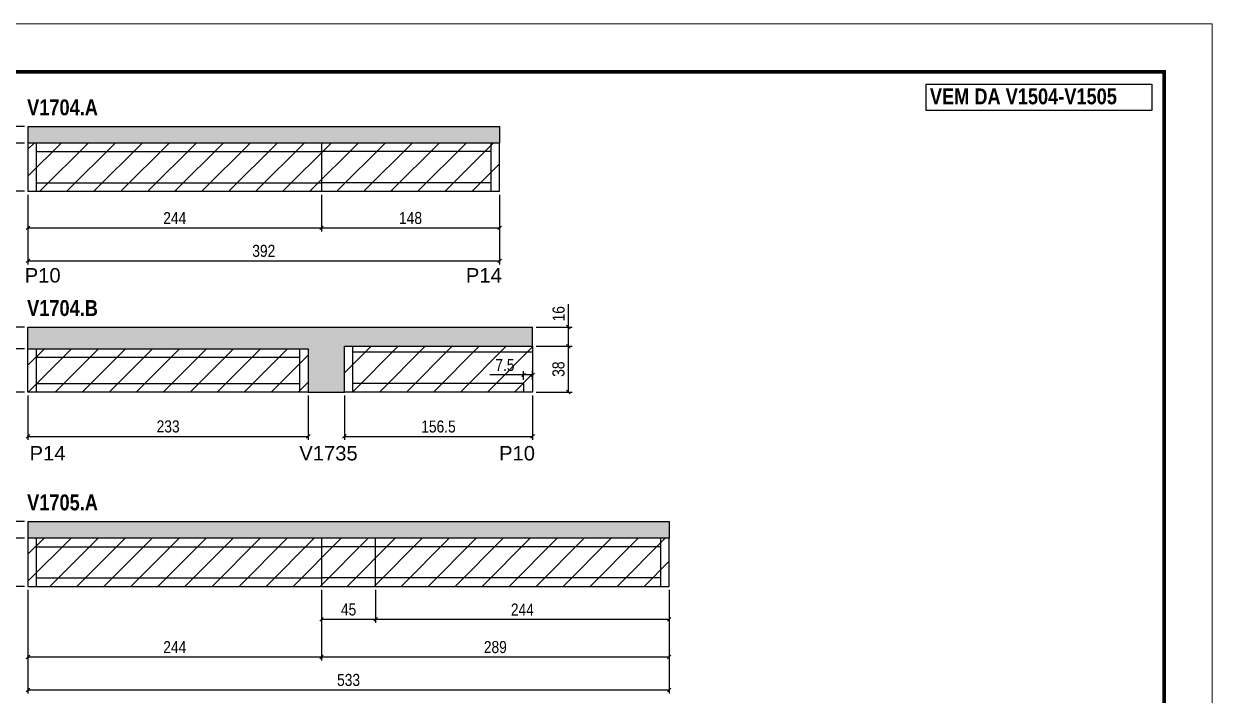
# Model space of a CAD drawing. Extents: x 3309 to 10008, y -2522 to 14608.
# Drawn here: x 3806 to 4794, y 11753 to 12311 of the extents above; entities that cross this region are included whole.
import ezdxf

# ---------------------------------------------------------------- set-up
doc = ezdxf.new("R2010")
doc.units = 0
doc.linetypes.add('DASHED', pattern=[0.75, 0.5, -0.25])
for name, color, linetype in [('5', 5, 'Continuous'), ('COTA', 241, 'Continuous'), ('NOMENCLATURA', 7, 'Continuous'), ('Painéis', 200, 'Continuous'), ('SARR_2.2x7', 40, 'Continuous')]:
    doc.layers.add(name, color=color, linetype=linetype)
for name, color, linetype, lineweight in [('Folhas', 255, 'Continuous', 9), ('Hachura', 251, 'Continuous', 9), ('SARRAFO DE PRESSAO', 251, 'DASHED', 9)]:
    doc.layers.add(name, color=color, linetype=linetype, lineweight=lineweight)
doc.styles.add('COTA TECNICA', font='techl___.ttf', dxfattribs={"height": 10})
doc.styles.get("Standard").update_dxf_attribs({"font": 'arial.ttf'})
doc.styles.add('TECNICA', font='techb___.ttf', dxfattribs={"height": 10})
doc.dimstyles.new('PAINEL', dxfattribs={"dimtxt": 10, "dimasz": 3, "dimexe": 3, "dimexo": 3, "dimgap": 3, "dimtad": 1, "dimdec": 1, "dimzin": 12, "dimdsep": 46, "dimtxsty": 'COTA TECNICA', "dimblk1": 'OBLIQUE', "dimblk2": 'OBLIQUE', "dimsah": 1, "dimcen": 0.9, "dimclrd": 4, "dimclre": 4, "dimclrt": 240, "dimadec": 1, "dimazin": 3, "dimtfac": 1, "dimtdec": 1, "dimtmove": 0, "dimatfit": 3, "dimfxl": 1, "dimtolj": 1, "dimtzin": 12, "dimarcsym": 0})

# ---------------------------------------------------------------- blocks, each defined once
blk = doc.blocks.new('9999999999')
at = {"layer": 'Folhas'}
blk.add_lwpolyline([(98138.98, 34190.21), (99623.98, 34190.21), (99623.98, 35240.21), (98138.98, 35240.21)], close=True, dxfattribs=at)
at = {"layer": 'Folhas', "color": 30, "const_width": 3}
blk.add_lwpolyline([(98213.98, 34230.21), (99583.98, 34230.21), (99583.98, 35200.21), (98213.98, 35200.21)], close=True, dxfattribs=at)
blk = doc.blocks.new('_Oblique')
at = {"color": 0, "linetype": 'ByBlock', "lineweight": -2}
blk.add_line((-0.5, -0.5), (0.5, 0.5), dxfattribs=at)
blk = doc.blocks.new('*D2547')
at = {"layer": 'COTA', "color": 4, "lineweight": -2, "transparency": 16777216}
for p, q in [((3809.9, 12168.44), (3809.9, 12110.63)), ((4201.9, 12168.44), (4201.9, 12110.63)), ((3809.9, 12113.63), (4201.9, 12113.63))]:
    blk.add_line(p, q, dxfattribs=at)
at = {"layer": 'Defpoints', "color": 0, "transparency": 16777216}
for p in [(3809.9, 12171.44), (4201.9, 12171.44), (4201.9, 12113.63)]:
    blk.add_point(p, dxfattribs=at)
at = {"layer": 'COTA', "color": 4, "lineweight": -2, "transparency": 16777216, "xscale": 3, "yscale": 3, "zscale": 3, "rotation": 180}
blk.add_blockref('_Oblique', (3809.9, 12113.63), dxfattribs=at)
at = {"layer": 'COTA', "color": 4, "lineweight": -2, "transparency": 16777216, "xscale": 3, "yscale": 3, "zscale": 3}
blk.add_blockref('_Oblique', (4201.9, 12113.63), dxfattribs=at)
at = {"layer": 'COTA', "color": 240, "transparency": 16777216, "insert": (4005.9, 12121.87), "char_height": 10, "attachment_point": 5, "style": 'COTA TECNICA'}
blk.add_mtext('\\A1;392', dxfattribs=at)
blk = doc.blocks.new('*D2548')
at = {"layer": 'COTA', "color": 4, "lineweight": -2, "transparency": 16777216}
for p, q in [((3809.9, 12168.44), (3809.9, 12138.1)), ((4053.9, 12168.44), (4053.9, 12138.1)), ((3809.9, 12141.1), (4053.9, 12141.1))]:
    blk.add_line(p, q, dxfattribs=at)
at = {"layer": 'Defpoints', "color": 0, "transparency": 16777216}
for p in [(3809.9, 12171.44), (4053.9, 12171.44), (4053.9, 12141.1)]:
    blk.add_point(p, dxfattribs=at)
at = {"layer": 'COTA', "color": 4, "lineweight": -2, "transparency": 16777216, "xscale": 3, "yscale": 3, "zscale": 3, "rotation": 180}
blk.add_blockref('_Oblique', (3809.9, 12141.1), dxfattribs=at)
at = {"layer": 'COTA', "color": 4, "lineweight": -2, "transparency": 16777216, "xscale": 3, "yscale": 3, "zscale": 3}
blk.add_blockref('_Oblique', (4053.9, 12141.1), dxfattribs=at)
at = {"layer": 'COTA', "color": 240, "transparency": 16777216, "insert": (3931.9, 12149.18), "char_height": 10, "attachment_point": 5, "style": 'COTA TECNICA'}
blk.add_mtext('\\A1;244', dxfattribs=at)
blk = doc.blocks.new('*D2549')
at = {"layer": 'COTA', "color": 4, "lineweight": -2, "transparency": 16777216}
for p, q in [((4053.9, 12168.44), (4053.9, 12138.1)), ((4201.9, 12168.44), (4201.9, 12138.1)), ((4053.9, 12141.1), (4201.9, 12141.1))]:
    blk.add_line(p, q, dxfattribs=at)
at = {"layer": 'Defpoints', "color": 0, "transparency": 16777216}
for p in [(4053.9, 12171.44), (4201.9, 12171.44), (4201.9, 12141.1)]:
    blk.add_point(p, dxfattribs=at)
at = {"layer": 'COTA', "color": 4, "lineweight": -2, "transparency": 16777216, "xscale": 3, "yscale": 3, "zscale": 3, "rotation": 180}
blk.add_blockref('_Oblique', (4053.9, 12141.1), dxfattribs=at)
at = {"layer": 'COTA', "color": 4, "lineweight": -2, "transparency": 16777216, "xscale": 3, "yscale": 3, "zscale": 3}
blk.add_blockref('_Oblique', (4201.9, 12141.1), dxfattribs=at)
at = {"layer": 'COTA', "color": 240, "transparency": 16777216, "insert": (4127.9, 12149.2), "char_height": 10, "attachment_point": 5, "style": 'COTA TECNICA'}
blk.add_mtext('\\A1;148', dxfattribs=at)
blk = doc.blocks.new('*D2550')
at = {"layer": 'COTA', "color": 4, "lineweight": -2, "transparency": 16777216}
for p, q in [((3789.22, 12225.44), (3789.22, 12244.56)), ((3806.9, 12225.44), (3786.22, 12225.44)), ((3789.22, 12211.44), (3789.22, 12225.44)), ((3806.9, 12211.44), (3786.22, 12211.44))]:
    blk.add_line(p, q, dxfattribs=at)
at = {"layer": 'Defpoints', "color": 0, "transparency": 16777216}
for p in [(3789.22, 12225.44), (3809.9, 12225.44), (3809.9, 12211.44)]:
    blk.add_point(p, dxfattribs=at)
at = {"layer": 'COTA', "color": 4, "lineweight": -2, "transparency": 16777216, "xscale": 3, "yscale": 3, "zscale": 3}
for p, rotation in [((3789.22, 12225.44), 90), ((3789.22, 12211.44), 270)]:
    blk.add_blockref('_Oblique', p, dxfattribs=dict(at, rotation=rotation))
at = {"layer": 'COTA', "color": 240, "transparency": 16777216, "insert": (3781.15, 12236.5), "char_height": 10, "attachment_point": 5, "rotation": 90, "style": 'COTA TECNICA'}
blk.add_mtext('\\A1;14', dxfattribs=at)
blk = doc.blocks.new('*D2551')
at = {"layer": 'COTA', "color": 4, "lineweight": -2, "transparency": 16777216}
for p, q in [((3806.9, 12211.44), (3786.22, 12211.44)), ((3789.22, 12211.44), (3789.22, 12171.44)), ((3806.9, 12171.44), (3786.22, 12171.44))]:
    blk.add_line(p, q, dxfattribs=at)
at = {"layer": 'Defpoints', "color": 0, "transparency": 16777216}
for p in [(3809.9, 12211.44), (3789.22, 12171.44), (3809.9, 12171.44)]:
    blk.add_point(p, dxfattribs=at)
at = {"layer": 'COTA', "color": 4, "lineweight": -2, "transparency": 16777216, "xscale": 3, "yscale": 3, "zscale": 3}
for p, rotation in [((3789.22, 12211.44), 90), ((3789.22, 12171.44), 270)]:
    blk.add_blockref('_Oblique', p, dxfattribs=dict(at, rotation=rotation))
at = {"layer": 'COTA', "color": 240, "transparency": 16777216, "insert": (3781.12, 12191.44), "char_height": 10, "attachment_point": 5, "rotation": 90, "style": 'COTA TECNICA'}
blk.add_mtext('\\A1;40', dxfattribs=at)
blk = doc.blocks.new('*D2552')
at = {"layer": 'COTA', "color": 4, "lineweight": -2, "transparency": 16777216}
for p, q in [((3806.9, 12225.44), (3755.99, 12225.44)), ((3758.99, 12171.44), (3758.99, 12225.44)), ((3806.9, 12171.44), (3755.99, 12171.44))]:
    blk.add_line(p, q, dxfattribs=at)
at = {"layer": 'Defpoints', "color": 0, "transparency": 16777216}
for p in [(3758.99, 12225.44), (3809.9, 12225.44), (3809.9, 12171.44)]:
    blk.add_point(p, dxfattribs=at)
at = {"layer": 'COTA', "color": 4, "lineweight": -2, "transparency": 16777216, "xscale": 3, "yscale": 3, "zscale": 3}
for p, rotation in [((3758.99, 12225.44), 90), ((3758.99, 12171.44), 270)]:
    blk.add_blockref('_Oblique', p, dxfattribs=dict(at, rotation=rotation))
at = {"layer": 'COTA', "color": 240, "transparency": 16777216, "insert": (3750.88, 12198.44), "char_height": 10, "attachment_point": 5, "rotation": 90, "style": 'COTA TECNICA'}
blk.add_mtext('\\A1;54', dxfattribs=at)
blk = doc.blocks.new('*D2553')
at = {"layer": 'COTA', "color": 4, "lineweight": -2, "transparency": 16777216}
for p, q in [((3806.9, 12040.61), (3786.22, 12040.61)), ((3789.22, 12004.61), (3789.22, 12040.61)), ((3806.9, 12004.61), (3786.22, 12004.61))]:
    blk.add_line(p, q, dxfattribs=at)
at = {"layer": 'Defpoints', "color": 0, "transparency": 16777216}
for p in [(3789.22, 12040.61), (3809.9, 12040.61), (3809.9, 12004.61)]:
    blk.add_point(p, dxfattribs=at)
at = {"layer": 'COTA', "color": 4, "lineweight": -2, "transparency": 16777216, "xscale": 3, "yscale": 3, "zscale": 3}
for p, rotation in [((3789.22, 12040.61), 90), ((3789.22, 12004.61), 270)]:
    blk.add_blockref('_Oblique', p, dxfattribs=dict(at, rotation=rotation))
at = {"layer": 'COTA', "color": 240, "transparency": 16777216, "insert": (3781, 12022.61), "char_height": 10, "attachment_point": 5, "rotation": 90, "style": 'COTA TECNICA'}
blk.add_mtext('\\A1;36', dxfattribs=at)
blk = doc.blocks.new('*D2554')
at = {"layer": 'COTA', "color": 4, "lineweight": -2, "transparency": 16777216}
for p, q in [((3809.9, 12001.61), (3809.9, 11964.74)), ((4042.9, 12001.61), (4042.9, 11964.74)), ((3809.9, 11967.74), (4042.9, 11967.74))]:
    blk.add_line(p, q, dxfattribs=at)
at = {"layer": 'Defpoints', "color": 0, "transparency": 16777216}
for p in [(3809.9, 12004.61), (4042.9, 12004.61), (4042.9, 11967.74)]:
    blk.add_point(p, dxfattribs=at)
at = {"layer": 'COTA', "color": 4, "lineweight": -2, "transparency": 16777216, "xscale": 3, "yscale": 3, "zscale": 3, "rotation": 180}
blk.add_blockref('_Oblique', (3809.9, 11967.74), dxfattribs=at)
at = {"layer": 'COTA', "color": 4, "lineweight": -2, "transparency": 16777216, "xscale": 3, "yscale": 3, "zscale": 3}
blk.add_blockref('_Oblique', (4042.9, 11967.74), dxfattribs=at)
at = {"layer": 'COTA', "color": 240, "transparency": 16777216, "insert": (3926.4, 11975.96), "char_height": 10, "attachment_point": 5, "style": 'COTA TECNICA'}
blk.add_mtext('\\A1;233', dxfattribs=at)
blk = doc.blocks.new('*D2555')
at = {"layer": 'COTA', "color": 4, "lineweight": -2, "transparency": 16777216}
for p, q in [((3806.9, 12058.61), (3786.22, 12058.61)), ((3789.22, 12040.61), (3789.22, 12058.61)), ((3806.9, 12040.61), (3786.22, 12040.61))]:
    blk.add_line(p, q, dxfattribs=at)
at = {"layer": 'Defpoints', "color": 0, "transparency": 16777216}
for p in [(3789.22, 12058.61), (3809.9, 12058.61), (3809.9, 12040.61)]:
    blk.add_point(p, dxfattribs=at)
at = {"layer": 'COTA', "color": 4, "lineweight": -2, "transparency": 16777216, "xscale": 3, "yscale": 3, "zscale": 3}
for p, rotation in [((3789.22, 12058.61), 90), ((3789.22, 12040.61), 270)]:
    blk.add_blockref('_Oblique', p, dxfattribs=dict(at, rotation=rotation))
at = {"layer": 'COTA', "color": 240, "transparency": 16777216, "insert": (3781.12, 12049.61), "char_height": 10, "attachment_point": 5, "rotation": 90, "style": 'COTA TECNICA'}
blk.add_mtext('\\A1;18', dxfattribs=at)
blk = doc.blocks.new('*D2556')
at = {"layer": 'COTA', "color": 4, "lineweight": -2, "transparency": 16777216}
for p, q in [((3806.9, 12058.61), (3755.99, 12058.61)), ((3758.99, 12004.61), (3758.99, 12058.61)), ((3806.9, 12004.61), (3755.99, 12004.61))]:
    blk.add_line(p, q, dxfattribs=at)
at = {"layer": 'Defpoints', "color": 0, "transparency": 16777216}
for p in [(3758.99, 12058.61), (3809.9, 12058.61), (3809.9, 12004.61)]:
    blk.add_point(p, dxfattribs=at)
at = {"layer": 'COTA', "color": 4, "lineweight": -2, "transparency": 16777216, "xscale": 3, "yscale": 3, "zscale": 3}
for p, rotation in [((3758.99, 12058.61), 90), ((3758.99, 12004.61), 270)]:
    blk.add_blockref('_Oblique', p, dxfattribs=dict(at, rotation=rotation))
at = {"layer": 'COTA', "color": 240, "transparency": 16777216, "insert": (3750.88, 12031.61), "char_height": 10, "attachment_point": 5, "rotation": 90, "style": 'COTA TECNICA'}
blk.add_mtext('\\A1;54', dxfattribs=at)
blk = doc.blocks.new('*D2557')
at = {"layer": 'COTA', "color": 4, "lineweight": -2, "transparency": 16777216}
for p, q in [((4072.9, 12001.61), (4072.9, 11964.74)), ((4229.4, 12001.61), (4229.4, 11964.74)), ((4072.9, 11967.74), (4229.4, 11967.74))]:
    blk.add_line(p, q, dxfattribs=at)
at = {"layer": 'Defpoints', "color": 0, "transparency": 16777216}
for p in [(4072.9, 12004.61), (4229.4, 12004.61), (4229.4, 11967.74)]:
    blk.add_point(p, dxfattribs=at)
at = {"layer": 'COTA', "color": 4, "lineweight": -2, "transparency": 16777216, "xscale": 3, "yscale": 3, "zscale": 3, "rotation": 180}
blk.add_blockref('_Oblique', (4072.9, 11967.74), dxfattribs=at)
at = {"layer": 'COTA', "color": 4, "lineweight": -2, "transparency": 16777216, "xscale": 3, "yscale": 3, "zscale": 3}
blk.add_blockref('_Oblique', (4229.4, 11967.74), dxfattribs=at)
at = {"layer": 'COTA', "color": 240, "transparency": 16777216, "insert": (4151.15, 11975.85), "char_height": 10, "attachment_point": 5, "style": 'COTA TECNICA'}
blk.add_mtext('\\A1;156.5', dxfattribs=at)
blk = doc.blocks.new('*D2558')
at = {"layer": 'COTA', "color": 4, "lineweight": -2, "transparency": 16777216}
for p, q in [((4232.4, 12042.61), (4262.15, 12042.61)), ((4259.15, 12004.61), (4259.15, 12042.61)), ((4232.4, 12004.61), (4262.15, 12004.61))]:
    blk.add_line(p, q, dxfattribs=at)
at = {"layer": 'Defpoints', "color": 0, "transparency": 16777216}
for p in [(4229.4, 12042.61), (4259.15, 12042.61), (4229.4, 12004.61)]:
    blk.add_point(p, dxfattribs=at)
at = {"layer": 'COTA', "color": 4, "lineweight": -2, "transparency": 16777216, "xscale": 3, "yscale": 3, "zscale": 3}
for p, rotation in [((4259.15, 12042.61), 90), ((4259.15, 12004.61), 270)]:
    blk.add_blockref('_Oblique', p, dxfattribs=dict(at, rotation=rotation))
at = {"layer": 'COTA', "color": 240, "transparency": 16777216, "insert": (4250.91, 12023.61), "char_height": 10, "attachment_point": 5, "rotation": 90, "style": 'COTA TECNICA'}
blk.add_mtext('\\A1;38', dxfattribs=at)
blk = doc.blocks.new('*D2559')
at = {"layer": 'COTA', "color": 4, "lineweight": -2, "transparency": 16777216}
for p, q in [((4259.15, 12058.61), (4259.15, 12077.62)), ((4232.4, 12058.61), (4262.15, 12058.61)), ((4259.15, 12042.61), (4259.15, 12058.61)), ((4232.4, 12042.61), (4262.15, 12042.61))]:
    blk.add_line(p, q, dxfattribs=at)
at = {"layer": 'Defpoints', "color": 0, "transparency": 16777216}
for p in [(4229.4, 12058.61), (4259.15, 12058.61), (4229.4, 12042.61)]:
    blk.add_point(p, dxfattribs=at)
at = {"layer": 'COTA', "color": 4, "lineweight": -2, "transparency": 16777216, "xscale": 3, "yscale": 3, "zscale": 3}
for p, rotation in [((4259.15, 12058.61), 90), ((4259.15, 12042.61), 270)]:
    blk.add_blockref('_Oblique', p, dxfattribs=dict(at, rotation=rotation))
at = {"layer": 'COTA', "color": 240, "transparency": 16777216, "insert": (4251.05, 12069.62), "char_height": 10, "attachment_point": 5, "rotation": 90, "style": 'COTA TECNICA'}
blk.add_mtext('\\A1;16', dxfattribs=at)
blk = doc.blocks.new('*D2560')
at = {"layer": 'COTA', "color": 4, "lineweight": -2, "transparency": 16777216}
for p, q in [((4221.9, 12018.88), (4193.75, 12018.88)), ((4221.9, 12014.61), (4221.9, 12021.88)), ((4229.4, 12018.88), (4221.9, 12018.88)), ((4229.4, 12014.61), (4229.4, 12021.88))]:
    blk.add_line(p, q, dxfattribs=at)
at = {"layer": 'Defpoints', "color": 0, "transparency": 16777216}
for p in [(4221.9, 12018.88), (4221.9, 12011.61), (4229.4, 12011.61)]:
    blk.add_point(p, dxfattribs=at)
at = {"layer": 'COTA', "color": 4, "lineweight": -2, "transparency": 16777216, "xscale": 3, "yscale": 3, "zscale": 3, "rotation": 180}
blk.add_blockref('_Oblique', (4221.9, 12018.88), dxfattribs=at)
at = {"layer": 'COTA', "color": 4, "lineweight": -2, "transparency": 16777216, "xscale": 3, "yscale": 3, "zscale": 3}
blk.add_blockref('_Oblique', (4229.4, 12018.88), dxfattribs=at)
at = {"layer": 'COTA', "color": 240, "transparency": 16777216, "insert": (4206.33, 12026.99), "char_height": 10, "attachment_point": 5, "style": 'COTA TECNICA'}
blk.add_mtext('\\A1;7.5', dxfattribs=at)
blk = doc.blocks.new('*D2561')
at = {"layer": 'COTA', "color": 4, "lineweight": -2, "transparency": 16777216}
for p, q in [((3809.9, 11840.04), (3809.9, 11753.96)), ((4342.9, 11840.04), (4342.9, 11753.96)), ((3809.9, 11756.96), (4342.9, 11756.96))]:
    blk.add_line(p, q, dxfattribs=at)
at = {"layer": 'Defpoints', "color": 0, "transparency": 16777216}
for p in [(3809.9, 11843.04), (4342.9, 11843.04), (4342.9, 11756.96)]:
    blk.add_point(p, dxfattribs=at)
at = {"layer": 'COTA', "color": 4, "lineweight": -2, "transparency": 16777216, "xscale": 3, "yscale": 3, "zscale": 3, "rotation": 180}
blk.add_blockref('_Oblique', (3809.9, 11756.96), dxfattribs=at)
at = {"layer": 'COTA', "color": 4, "lineweight": -2, "transparency": 16777216, "xscale": 3, "yscale": 3, "zscale": 3}
blk.add_blockref('_Oblique', (4342.9, 11756.96), dxfattribs=at)
at = {"layer": 'COTA', "color": 240, "transparency": 16777216, "insert": (4076.4, 11765.18), "char_height": 10, "attachment_point": 5, "style": 'COTA TECNICA'}
blk.add_mtext('\\A1;533', dxfattribs=at)
blk = doc.blocks.new('*D2562')
at = {"layer": 'COTA', "color": 4, "lineweight": -2, "transparency": 16777216}
for p, q in [((3809.9, 11840.04), (3809.9, 11781.44)), ((4053.9, 11840.04), (4053.9, 11781.44)), ((3809.9, 11784.44), (4053.9, 11784.44))]:
    blk.add_line(p, q, dxfattribs=at)
at = {"layer": 'Defpoints', "color": 0, "transparency": 16777216}
for p in [(3809.9, 11843.04), (4053.9, 11843.04), (4053.9, 11784.44)]:
    blk.add_point(p, dxfattribs=at)
at = {"layer": 'COTA', "color": 4, "lineweight": -2, "transparency": 16777216, "xscale": 3, "yscale": 3, "zscale": 3, "rotation": 180}
blk.add_blockref('_Oblique', (3809.9, 11784.44), dxfattribs=at)
at = {"layer": 'COTA', "color": 4, "lineweight": -2, "transparency": 16777216, "xscale": 3, "yscale": 3, "zscale": 3}
blk.add_blockref('_Oblique', (4053.9, 11784.44), dxfattribs=at)
at = {"layer": 'COTA', "color": 240, "transparency": 16777216, "insert": (3931.9, 11792.52), "char_height": 10, "attachment_point": 5, "style": 'COTA TECNICA'}
blk.add_mtext('\\A1;244', dxfattribs=at)
blk = doc.blocks.new('*D2563')
at = {"layer": 'COTA', "color": 4, "lineweight": -2, "transparency": 16777216}
for p, q in [((4053.9, 11840.04), (4053.9, 11781.44)), ((4342.9, 11840.04), (4342.9, 11781.44)), ((4053.9, 11784.44), (4342.9, 11784.44))]:
    blk.add_line(p, q, dxfattribs=at)
at = {"layer": 'Defpoints', "color": 0, "transparency": 16777216}
for p in [(4053.9, 11843.04), (4342.9, 11843.04), (4342.9, 11784.44)]:
    blk.add_point(p, dxfattribs=at)
at = {"layer": 'COTA', "color": 4, "lineweight": -2, "transparency": 16777216, "xscale": 3, "yscale": 3, "zscale": 3, "rotation": 180}
blk.add_blockref('_Oblique', (4053.9, 11784.44), dxfattribs=at)
at = {"layer": 'COTA', "color": 4, "lineweight": -2, "transparency": 16777216, "xscale": 3, "yscale": 3, "zscale": 3}
blk.add_blockref('_Oblique', (4342.9, 11784.44), dxfattribs=at)
at = {"layer": 'COTA', "color": 240, "transparency": 16777216, "insert": (4198.4, 11792.54), "char_height": 10, "attachment_point": 5, "style": 'COTA TECNICA'}
blk.add_mtext('\\A1;289', dxfattribs=at)
blk = doc.blocks.new('*D2564')
at = {"layer": 'COTA', "color": 4, "lineweight": -2, "transparency": 16777216}
for p, q in [((3789.22, 11897.04), (3789.22, 11916.15)), ((3806.9, 11897.04), (3786.22, 11897.04)), ((3789.22, 11883.04), (3789.22, 11897.04)), ((3806.9, 11883.04), (3786.22, 11883.04))]:
    blk.add_line(p, q, dxfattribs=at)
at = {"layer": 'Defpoints', "color": 0, "transparency": 16777216}
for p in [(3789.22, 11897.04), (3809.9, 11897.04), (3809.9, 11883.04)]:
    blk.add_point(p, dxfattribs=at)
at = {"layer": 'COTA', "color": 4, "lineweight": -2, "transparency": 16777216, "xscale": 3, "yscale": 3, "zscale": 3}
for p, rotation in [((3789.22, 11897.04), 90), ((3789.22, 11883.04), 270)]:
    blk.add_blockref('_Oblique', p, dxfattribs=dict(at, rotation=rotation))
at = {"layer": 'COTA', "color": 240, "transparency": 16777216, "insert": (3781.15, 11908.1), "char_height": 10, "attachment_point": 5, "rotation": 90, "style": 'COTA TECNICA'}
blk.add_mtext('\\A1;14', dxfattribs=at)
blk = doc.blocks.new('*D2565')
at = {"layer": 'COTA', "color": 4, "lineweight": -2, "transparency": 16777216}
for p, q in [((3806.9, 11883.04), (3786.22, 11883.04)), ((3789.22, 11883.04), (3789.22, 11843.04)), ((3806.9, 11843.04), (3786.22, 11843.04))]:
    blk.add_line(p, q, dxfattribs=at)
at = {"layer": 'Defpoints', "color": 0, "transparency": 16777216}
for p in [(3809.9, 11883.04), (3789.22, 11843.04), (3809.9, 11843.04)]:
    blk.add_point(p, dxfattribs=at)
at = {"layer": 'COTA', "color": 4, "lineweight": -2, "transparency": 16777216, "xscale": 3, "yscale": 3, "zscale": 3}
for p, rotation in [((3789.22, 11883.04), 90), ((3789.22, 11843.04), 270)]:
    blk.add_blockref('_Oblique', p, dxfattribs=dict(at, rotation=rotation))
at = {"layer": 'COTA', "color": 240, "transparency": 16777216, "insert": (3781.12, 11863.04), "char_height": 10, "attachment_point": 5, "rotation": 90, "style": 'COTA TECNICA'}
blk.add_mtext('\\A1;40', dxfattribs=at)
blk = doc.blocks.new('*D2566')
at = {"layer": 'COTA', "color": 4, "lineweight": -2, "transparency": 16777216}
for p, q in [((3806.9, 11897.04), (3755.99, 11897.04)), ((3758.99, 11843.04), (3758.99, 11897.04)), ((3806.9, 11843.04), (3755.99, 11843.04))]:
    blk.add_line(p, q, dxfattribs=at)
at = {"layer": 'Defpoints', "color": 0, "transparency": 16777216}
for p in [(3758.99, 11897.04), (3809.9, 11897.04), (3809.9, 11843.04)]:
    blk.add_point(p, dxfattribs=at)
at = {"layer": 'COTA', "color": 4, "lineweight": -2, "transparency": 16777216, "xscale": 3, "yscale": 3, "zscale": 3}
for p, rotation in [((3758.99, 11897.04), 90), ((3758.99, 11843.04), 270)]:
    blk.add_blockref('_Oblique', p, dxfattribs=dict(at, rotation=rotation))
at = {"layer": 'COTA', "color": 240, "transparency": 16777216, "insert": (3750.88, 11870.04), "char_height": 10, "attachment_point": 5, "rotation": 90, "style": 'COTA TECNICA'}
blk.add_mtext('\\A1;54', dxfattribs=at)
blk = doc.blocks.new('*D2567')
at = {"layer": 'COTA', "color": 4, "lineweight": -2, "transparency": 16777216}
for p, q in [((4053.9, 11840.04), (4053.9, 11812.67)), ((4098.9, 11840.04), (4098.9, 11812.67)), ((4053.9, 11815.67), (4098.9, 11815.67))]:
    blk.add_line(p, q, dxfattribs=at)
at = {"layer": 'Defpoints', "color": 0, "transparency": 16777216}
for p in [(4053.9, 11843.04), (4098.9, 11843.04), (4098.9, 11815.67)]:
    blk.add_point(p, dxfattribs=at)
at = {"layer": 'COTA', "color": 4, "lineweight": -2, "transparency": 16777216, "xscale": 3, "yscale": 3, "zscale": 3, "rotation": 180}
blk.add_blockref('_Oblique', (4053.9, 11815.67), dxfattribs=at)
at = {"layer": 'COTA', "color": 4, "lineweight": -2, "transparency": 16777216, "xscale": 3, "yscale": 3, "zscale": 3}
blk.add_blockref('_Oblique', (4098.9, 11815.67), dxfattribs=at)
at = {"layer": 'COTA', "color": 240, "transparency": 16777216, "insert": (4076.4, 11823.78), "char_height": 10, "attachment_point": 5, "style": 'COTA TECNICA'}
blk.add_mtext('\\A1;45', dxfattribs=at)
blk = doc.blocks.new('*D2568')
at = {"layer": 'COTA', "color": 4, "lineweight": -2, "transparency": 16777216}
for p, q in [((4098.9, 11840.04), (4098.9, 11812.67)), ((4342.9, 11840.04), (4342.9, 11812.67)), ((4098.9, 11815.67), (4342.9, 11815.67))]:
    blk.add_line(p, q, dxfattribs=at)
at = {"layer": 'Defpoints', "color": 0, "transparency": 16777216}
for p in [(4098.9, 11843.04), (4342.9, 11843.04), (4342.9, 11815.67)]:
    blk.add_point(p, dxfattribs=at)
at = {"layer": 'COTA', "color": 4, "lineweight": -2, "transparency": 16777216, "xscale": 3, "yscale": 3, "zscale": 3, "rotation": 180}
blk.add_blockref('_Oblique', (4098.9, 11815.67), dxfattribs=at)
at = {"layer": 'COTA', "color": 4, "lineweight": -2, "transparency": 16777216, "xscale": 3, "yscale": 3, "zscale": 3}
blk.add_blockref('_Oblique', (4342.9, 11815.67), dxfattribs=at)
at = {"layer": 'COTA', "color": 240, "transparency": 16777216, "insert": (4220.9, 11823.75), "char_height": 10, "attachment_point": 5, "style": 'COTA TECNICA'}
blk.add_mtext('\\A1;244', dxfattribs=at)

msp = doc.modelspace()

# ---------------------------------------------------------------- hatches: boundary and pattern name
at = {"layer": 'COTA'}
h = msp.add_hatch(dxfattribs=at)
h.set_pattern_fill('AR-CONC', color=256, scale=0.03)
h.set_pattern_definition([(50, (-3183.5, 9.9746), (5.46554, -0.4781726), [0.5715, -6.2865]), (355, (-3183.5, 9.9746), (-1.0573026, 5.7317054), [0.4572, -5.0292175]), (100.451445, (-3183.0445, 9.935), (4.4082374, 5.2535326), [0.4857003, -5.3427073]), (46.1842, (-3183.5, 11.4986), (8.1323712, -1.2612698), [0.85725, -9.42975]), (96.63556, (-3182.822, 11.3935), (7.122124, 7.4227837), [0.7285507, -8.0140682]), (351.18415, (-3183.5, 11.499), (7.122124, 7.4227837), [0.685799, -7.543792]), (21, (-3182.738, 11.1176), (4.5484317, -3.067956), [0.5715, -6.2865]), (326, (-3182.738, 11.1176), (1.8540609, 5.525639), [0.4572, -5.0292]), (71.451445, (-3182.359, 10.862), (6.4024926, 2.457683), [0.4857003, -5.3426981]), (37.5, (-3183.5, 9.9746), (0.0926581, 2.53665117), [0, -4.96824, 0, -5.1054, 0, -5.04825]), (7.5, (-3183.5, 9.9746), (2.0045899, 3.00541724), [0, -2.91084, 0, -4.85394, 0, -1.92405]), (327.5, (-3185.1993, 9.9746), (4.06771786, -0.17186232), [0, -1.905, 0, -5.9436, 0, -7.8867]), (317.5, (-3185.9613, 9.9746), (4.4438754, 0.7627947), [0, -2.4765, 0, -3.94716, 0, -5.6007])])
h.paths.add_polyline_path([(3809.9, 12225.44), (3809.9, 12211.44), (4201.9, 12211.44), (4201.9, 12225.44)])
h = msp.add_hatch(dxfattribs=at)
h.set_pattern_fill('AR-CONC', color=256, scale=0.03)
h.set_pattern_definition([(50, (-3183.5, 43.1383), (5.46554, -0.4781726), [0.5715, -6.2865]), (355, (-3183.5, 43.138), (-1.0573026, 5.7317054), [0.4572, -5.0292175]), (100.451445, (-3183.0445, 43.0984), (4.4082374, 5.2535326), [0.4857003, -5.3427073]), (46.1842, (-3183.5, 44.662), (8.1323712, -1.2612698), [0.85725, -9.42975]), (96.63556, (-3182.822, 44.557), (7.122124, 7.4227837), [0.7285507, -8.014068]), (351.18415, (-3183.5, 44.662), (7.122124, 7.4227837), [0.685799, -7.543792]), (21, (-3182.738, 44.2813), (4.5484317, -3.067956), [0.5715, -6.2865]), (326, (-3182.738, 44.281), (1.8540609, 5.525639), [0.4572, -5.0292]), (71.451445, (-3182.359, 44.0256), (6.4024926, 2.457683), [0.4857003, -5.3426981]), (37.5, (-3183.5, 43.1383), (0.0926581, 2.53665117), [0, -4.96824, 0, -5.1054, 0, -5.04825]), (7.5, (-3183.5, 43.1383), (2.0045899, 3.00541724), [0, -2.91084, 0, -4.85394, 0, -1.92405]), (327.5, (-3185.1993, 43.1383), (4.06771786, -0.17186232), [0, -1.905, 0, -5.9436, 0, -7.8867]), (317.5, (-3185.9613, 43.1383), (4.4438754, 0.7627947), [0, -2.4765, 0, -3.94716, 0, -5.6007])])
h.paths.add_polyline_path([(4072.9, 12042.61), (4229.4, 12042.61), (4229.4, 12058.61), (3809.9, 12058.61), (3809.9, 12040.61), (4042.9, 12040.61), (4042.9, 12004.61), (4072.9, 12004.61)])
h = msp.add_hatch(dxfattribs=at)
h.set_pattern_fill('AR-CONC', color=256, scale=0.03)
h.set_pattern_definition([(50, (-3183.5, -318.4285), (5.46554, -0.4781726), [0.5715, -6.2865]), (355, (-3183.5, -318.4285), (-1.0573026, 5.7317054), [0.4572, -5.0292175]), (100.451445, (-3183.0445, -318.4683), (4.4082374, 5.2535326), [0.4857003, -5.3427073]), (46.1842, (-3183.5, -316.9045), (8.1323712, -1.2612698), [0.85725, -9.42975]), (96.63556, (-3182.822, -317.0096), (7.122124, 7.4227837), [0.7285507, -8.0140682]), (351.18415, (-3183.5, -316.9045), (7.122124, 7.4227837), [0.685799, -7.543792]), (21, (-3182.738, -317.2855), (4.5484317, -3.067956), [0.5715, -6.2865]), (326, (-3182.738, -317.2855), (1.8540609, 5.525639), [0.4572, -5.0292]), (71.451445, (-3182.359, -317.541), (6.4024926, 2.457683), [0.4857003, -5.3426981]), (37.5, (-3183.5, -318.4285), (0.0926581, 2.53665117), [0, -4.96824, 0, -5.1054, 0, -5.04825]), (7.5, (-3183.5, -318.4285), (2.0045899, 3.00541724), [0, -2.91084, 0, -4.85394, 0, -1.92405]), (327.5, (-3185.1993, -318.4285), (4.06771786, -0.17186232), [0, -1.905, 0, -5.9436, 0, -7.8867]), (317.5, (-3185.9613, -318.4285), (4.4438754, 0.7627947), [0, -2.4765, 0, -3.94716, 0, -5.6007])])
h.paths.add_polyline_path([(3809.9, 11897.04), (3809.9, 11883.04), (4342.9, 11883.04), (4342.9, 11897.04)])
at = {"layer": 'Hachura', "linetype": 'ByBlock'}
h = msp.add_hatch(dxfattribs=at)
h.set_pattern_fill('ANSI31', color=256, scale=5)
h.paths.add_polyline_path([(4053.9, 12171.44), (4053.9, 12211.44), (3809.9, 12211.44), (3809.9, 12171.44)])
h.paths.add_polyline_path([(4201.9, 12171.44), (4201.9, 12211.44), (4053.9, 12211.44), (4053.9, 12171.44)])
h.paths.add_polyline_path([(4072.9, 12042.61), (4072.9, 12004.61), (4229.4, 12004.61), (4229.4, 12042.61)])
h.paths.add_polyline_path([(4042.9, 12004.61), (4042.9, 12040.61), (3809.9, 12040.61), (3809.9, 12004.61)])
h.paths.add_polyline_path([(3809.9, 11883.04), (3809.9, 11843.04), (4053.9, 11843.04), (4053.9, 11883.04)])
h.paths.add_polyline_path([(4053.9, 11843.04), (4098.9, 11843.04), (4098.9, 11883.04), (4053.9, 11883.04)])
h.paths.add_polyline_path([(4342.9, 11843.04), (4342.9, 11883.04), (4098.9, 11883.04), (4098.9, 11843.04)])
h.paths.add_polyline_path([(4095.4, 11666.75), (4095.4, 11628.75), (4339.4, 11628.75), (4339.4, 11666.75)])
h.paths.add_polyline_path([(4095.4, 11666.75), (4053.9, 11666.75), (4053.9, 11628.75), (4095.4, 11628.75)])
h.paths.add_polyline_path([(3809.9, 11666.75), (3809.9, 11628.75), (4053.9, 11628.75), (4053.9, 11666.75)])

# ---------------------------------------------------------------- linework, layer by layer
at = {"layer": 'COTA'}
for p, q in [((3809.9, 12225.44), (3809.9, 12211.44)), ((3809.9, 12225.44), (4201.9, 12225.44)), ((4201.9, 12225.44), (4201.9, 12211.44)), ((3809.9, 12040.61), (3809.9, 12058.61)), ((3809.9, 12058.61), (4229.4, 12058.61)), ((4229.4, 12042.61), (4229.4, 12058.61)), ((4042.9, 12004.61), (4072.9, 12004.61)), ((4221.9, 12011.61), (4221.9, 12004.61)), ((3809.9, 11897.04), (3809.9, 11883.04)), ((3809.9, 11897.04), (4342.9, 11897.04)), ((4342.9, 11897.04), (4342.9, 11883.04))]:
    msp.add_line(p, q, dxfattribs=at)
at = {"layer": 'NOMENCLATURA'}
msp.add_lwpolyline([(4556.46, 12260.5), (4744.12, 12260.5), (4744.12, 12238.51), (4556.46, 12238.51)], close=True, dxfattribs=at)
at = {"layer": 'Painéis', "linetype": 'ByBlock'}
for p, q in [((4201.9, 12211.44), (3809.9, 12211.44)), ((3809.9, 12211.44), (3809.9, 12171.44)), ((4053.9, 12211.44), (4053.9, 12171.44)), ((4201.9, 12171.44), (4201.9, 12211.44)), ((3809.9, 12171.44), (4201.9, 12171.44)), ((3809.9, 12004.61), (3809.9, 12040.61)), ((3809.9, 12040.61), (4042.9, 12040.61)), ((4042.9, 12040.61), (4042.9, 12004.61)), ((4072.9, 12004.61), (4072.9, 12042.61)), ((4072.9, 12042.61), (4229.4, 12042.61)), ((4229.4, 12042.61), (4229.4, 12004.61)), ((4042.9, 12004.61), (3809.9, 12004.61)), ((4229.4, 12004.61), (4072.9, 12004.61)), ((4342.9, 11883.04), (3809.9, 11883.04)), ((3809.9, 11883.04), (3809.9, 11843.04)), ((4053.9, 11883.04), (4053.9, 11843.04)), ((4098.9, 11843.04), (4098.9, 11883.04)), ((4342.9, 11843.04), (4342.9, 11883.04)), ((3809.9, 11843.04), (4342.9, 11843.04))]:
    msp.add_line(p, q, dxfattribs=at)
at = {"layer": 'SARR_2.2x7', "linetype": 'Continuous'}
for p, q in [((3816.9, 12171.44), (3816.9, 12211.44)), ((3816.9, 12204.44), (4053.9, 12204.44)), ((4194.9, 12204.44), (4053.9, 12204.44)), ((4194.9, 12171.44), (4194.9, 12211.44)), ((3816.9, 12178.44), (4053.9, 12178.44)), ((4194.9, 12178.44), (4053.9, 12178.44)), ((3816.9, 12004.61), (3816.9, 12040.61)), ((4035.9, 12004.61), (4035.9, 12040.61)), ((4079.9, 12004.61), (4079.9, 12042.61)), ((4229.4, 12037.61), (4079.9, 12037.61)), ((3816.9, 12033.61), (4035.9, 12033.61)), ((3816.9, 12011.61), (4035.9, 12011.61)), ((4221.9, 12011.61), (4079.9, 12011.61)), ((3816.9, 11843.04), (3816.9, 11883.04)), ((3816.9, 11876.04), (4053.9, 11876.04)), ((4335.9, 11876.04), (4053.9, 11876.04)), ((4335.9, 11843.04), (4335.9, 11883.04)), ((3816.9, 11850.04), (4053.9, 11850.04)), ((4335.9, 11850.04), (4053.9, 11850.04))]:
    msp.add_line(p, q, dxfattribs=at)

# ---------------------------------------------------------------- block references
at = {"layer": 'SARRAFO DE PRESSAO', "color": 6, "linetype": 'ByBlock'}
msp.add_blockref('9999999999', (-94829.61, -22929.5), dxfattribs=at)

# ---------------------------------------------------------------- texts
at = {"layer": '5', "linetype": 'Continuous'}
for s, rotation, p in [('P10', 0.00004, (3807.22, 12095.61)), ('P14', 0.00004, (4173.92, 12095.61)), ('P14', 359.99996, (3811.23, 11947.73)), ('V1735', 359.99996, (4035.47, 11947.73)), ('P10', 359.99996, (4201.54, 11947.73))]:
    msp.add_text(s, height=12, rotation=rotation, dxfattribs=at).set_placement(p)
at = {"layer": 'NOMENCLATURA', "style": 'TECNICA'}
for s, p in [('VEM DA V1504-V1505', (4559.66, 12243.76)), ('V1704.A', (3809.18, 12234.63)), ('V1704.B', (3809.18, 12067.8)), ('V1705.A', (3809.18, 11906.22))]:
    msp.add_text(s, height=13.2, dxfattribs=at).set_placement(p)

# ---------------------------------------------------------------- dimensions: what is measured, and where the dimension line sits
at = {"layer": 'COTA'}
for base, p1, p2, angle, picture, middle in [((3789.22, 12225.44), (3809.9, 12211.44), (3809.9, 12225.44), 90, '*D2550', (3781.15, 12236.5)), ((3758.99, 12225.44), (3809.9, 12171.44), (3809.9, 12225.44), 90, '*D2552', (3750.88, 12198.44)), ((3789.22, 12171.44), (3809.9, 12211.44), (3809.9, 12171.44), 90, '*D2551', (3781.12, 12191.44)), ((4201.9, 12113.63), (3809.9, 12171.44), (4201.9, 12171.44), 180, '*D2547', (4005.9, 12121.87)), ((4259.15, 12058.61), (4229.4, 12042.61), (4229.4, 12058.61), 90, '*D2559', (4251.05, 12069.62)), ((3758.99, 12058.61), (3809.9, 12004.61), (3809.9, 12058.61), 90, '*D2556', (3750.88, 12031.61)), ((3789.22, 12058.61), (3809.9, 12040.61), (3809.9, 12058.61), 90, '*D2555', (3781.12, 12049.61)), ((4259.15, 12042.61), (4229.4, 12004.61), (4229.4, 12042.61), 90, '*D2558', (4250.91, 12023.61)), ((3789.22, 12040.61), (3809.9, 12004.61), (3809.9, 12040.61), 90, '*D2553', (3781, 12022.61)), ((3789.22, 11897.04), (3809.9, 11883.04), (3809.9, 11897.04), 90, '*D2564', (3781.15, 11908.1)), ((3758.99, 11897.04), (3809.9, 11843.04), (3809.9, 11897.04), 90, '*D2566', (3750.88, 11870.04)), ((3789.22, 11843.04), (3809.9, 11883.04), (3809.9, 11843.04), 90, '*D2565', (3781.12, 11863.04)), ((4342.9, 11756.96), (3809.9, 11843.04), (4342.9, 11843.04), 180, '*D2561', (4076.4, 11765.18))]:
    dim = msp.add_linear_dim(base=base, p1=p1, p2=p2, angle=angle, dimstyle='PAINEL', dxfattribs=at)
    dim.commit()
    dim.dimension.update_dxf_attribs({"geometry": picture, "text_midpoint": middle})
for base, p1, p2, picture, middle in [((4053.9, 12141.1), (3809.9, 12171.44), (4053.9, 12171.44), '*D2548', (3931.9, 12149.18)), ((4221.9, 12018.88), (4229.4, 12011.61), (4221.9, 12011.61), '*D2560', (4206.33, 12026.99)), ((4042.9, 11967.74), (3809.9, 12004.61), (4042.9, 12004.61), '*D2554', (3926.4, 11975.96)), ((4229.4, 11967.74), (4072.9, 12004.61), (4229.4, 12004.61), '*D2557', (4151.15, 11975.85)), ((4053.9, 11784.44), (3809.9, 11843.04), (4053.9, 11843.04), '*D2562', (3931.9, 11792.52)), ((4098.9, 11815.67), (4053.9, 11843.04), (4098.9, 11843.04), '*D2567', (4076.4, 11823.78))]:
    dim = msp.add_linear_dim(base=base, p1=p1, p2=p2, dimstyle='PAINEL', dxfattribs=at)
    dim.commit()
    dim.dimension.update_dxf_attribs({"geometry": picture, "text_midpoint": middle})
for base, p1, p2, picture, middle in [((4201.9, 12141.1), (4053.9, 12171.44), (4201.9, 12171.44), '*D2549', (4127.9, 12149.2)), ((4342.9, 11784.44), (4053.9, 11843.04), (4342.9, 11843.04), '*D2563', (4198.4, 11792.54)), ((4342.9, 11815.67), (4098.9, 11843.04), (4342.9, 11843.04), '*D2568', (4220.9, 11823.75))]:
    dim = msp.add_linear_dim(base=base, p1=p1, p2=p2, dimstyle='PAINEL', override={"dimtmove": 1}, dxfattribs=at)
    dim.commit()
    dim.dimension.update_dxf_attribs({"geometry": picture, "text_midpoint": middle})

doc.saveas('drawing.dxf')
